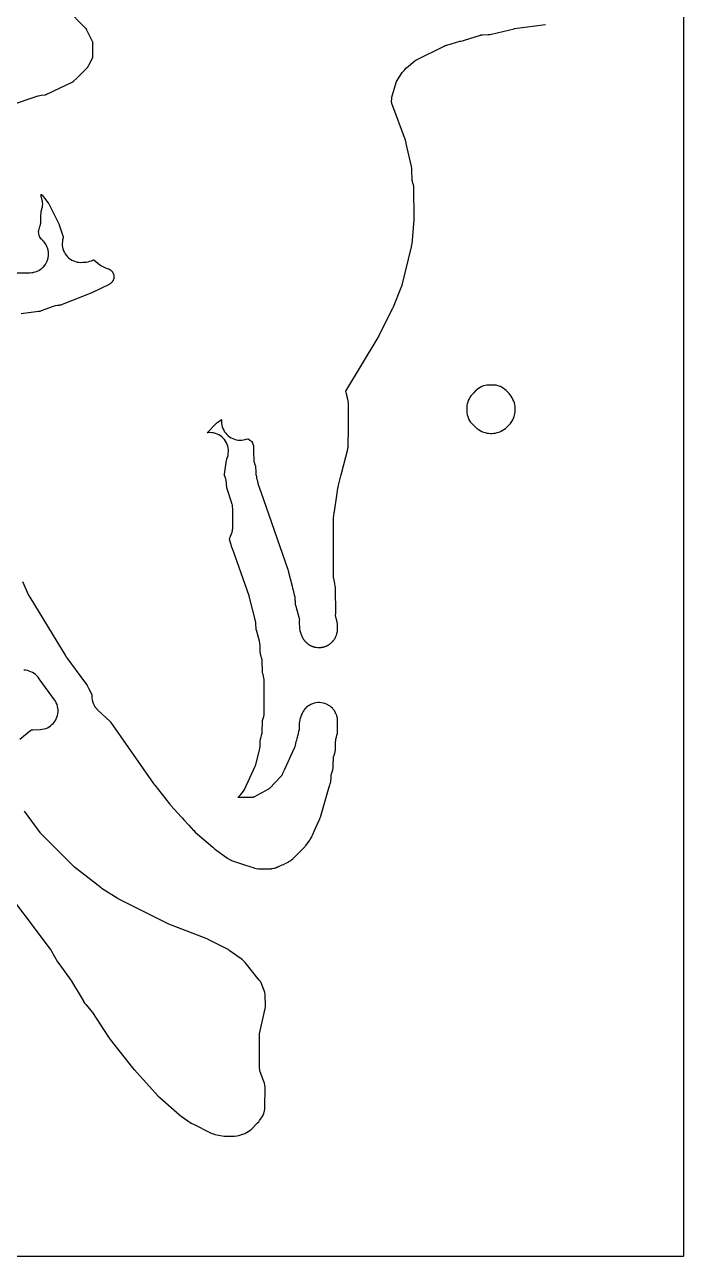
# Model space of a CAD drawing. Header units: millimetres. Extents: x 0 to 300, y 0 to 300.
# Drawn here: x 211.6 to 300, y 0 to 165.1 of the extents above; entities that cross this region are included whole.
import ezdxf

# ---------------------------------------------------------------- set-up
doc = ezdxf.new("R2010")
doc.units = ezdxf.units.MM
doc.layers.add('CUT', color=7, linetype='CONTINUOUS')

msp = doc.modelspace()

# ---------------------------------------------------------------- linework, layer by layer
at = {"layer": 'CUT'}
for points in [[(299.96, 299.94), (299.96, 0.06), (299.96, 0.05), (299.96, 0.02), (299.96, 0.01), (299.95, 0), (299.94, 0), (299.91, 0), (299.9, 0), (0.06, 0), (0.05, 0), (0.02, 0), (0.01, 0), (0.01, 0.01), (0, 0.01), (0, 0.02), (0, 0.05), (0, 0.06), (0, 299.94)], [(217.25, 167.16), (219.82, 164.58), (219.83, 164.58), (219.84, 164.57), (219.84, 164.56), (219.85, 164.56), (219.86, 164.55), (219.86, 164.54), (219.87, 164.54), (219.87, 164.53), (219.89, 164.5), (219.9, 164.46), (220.69, 162.85), (220.71, 162.79), (220.72, 162.77), (220.72, 162.76), (220.72, 162.73), (220.72, 160.68), (220.72, 160.64), (220.72, 160.62), (220.71, 160.6), (220.71, 160.59), (220.7, 160.57), (220.28, 159.73), (220.26, 159.69), (220.26, 159.68), (220.15, 159.47), (220.13, 159.44), (220.11, 159.4), (220.09, 159.36), (220.09, 159.35), (220.08, 159.33), (220.05, 159.3), (218.62, 157.87), (218.16, 157.41), (218.13, 157.38), (218.1, 157.36), (218.09, 157.35), (218.07, 157.34), (217.98, 157.3), (214.56, 155.68), (214.55, 155.68), (214.53, 155.67), (214.52, 155.67), (214.47, 155.64), (214.46, 155.64), (214.45, 155.63), (214.44, 155.63), (214.43, 155.63), (214.37, 155.62), (213.92, 155.56), (213.67, 155.52), (213.43, 155.45), (209.57, 154.16)], [(211.35, 90.41), (212.18, 88.62), (212.18, 88.61), (212.19, 88.59), (212.22, 88.53), (212.24, 88.5), (212.25, 88.49), (212.27, 88.45), (212.28, 88.42), (212.29, 88.41), (212.31, 88.37), (212.32, 88.35), (212.33, 88.34), (217.07, 80.57), (217.1, 80.51), (217.12, 80.47), (217.14, 80.44), (217.16, 80.41), (217.17, 80.39), (217.28, 80.23), (217.29, 80.22), (219.66, 77), (219.98, 76.57), (219.98, 76.56), (219.99, 76.55), (219.99, 76.54), (220, 76.53), (220.01, 76.52), (220.02, 76.5), (220.02, 76.49), (220.03, 76.48), (220.04, 76.47), (220.07, 76.41), (220.24, 76.07), (220.59, 75.36), (220.59, 75.35), (220.6, 75.33), (220.61, 75.31), (220.62, 75.28), (220.63, 75.27), (220.63, 75.26), (220.63, 75.25), (220.63, 75.24), (220.63, 75.22), (220.64, 75.02), (220.66, 74.84), (220.66, 74.8), (220.69, 74.6), (220.69, 74.58), (220.74, 74.37), (220.74, 74.35), (220.78, 74.23), (220.8, 74.19), (220.81, 74.17), (220.81, 74.16), (220.81, 74.15), (220.82, 74.13), (220.83, 74.12), (220.91, 73.93), (220.91, 73.92), (221.02, 73.72), (221.06, 73.66), (221.08, 73.64), (221.09, 73.62), (221.11, 73.59), (221.15, 73.53), (221.3, 73.35), (221.3, 73.34), (221.39, 73.25), (221.41, 73.23), (221.43, 73.22), (221.46, 73.19), (221.47, 73.18), (223.1, 71.69), (223.1, 71.68), (223.12, 71.67), (223.13, 71.66), (223.13, 71.65), (223.14, 71.64), (223.18, 71.6), (223.19, 71.58), (223.22, 71.54), (228.87, 63.42), (228.9, 63.39), (228.91, 63.37), (228.95, 63.32), (228.96, 63.31), (228.97, 63.29), (228.99, 63.27), (229, 63.25), (229.05, 63.19), (229.05, 63.18), (229.09, 63.13), (231.08, 60.62), (231.11, 60.58), (231.12, 60.57), (231.19, 60.49), (231.24, 60.43), (232.63, 58.9), (232.69, 58.84), (232.79, 58.73), (232.99, 58.51), (233.66, 57.78), (234.3, 57.07), (234.31, 57.06), (234.51, 56.86), (234.52, 56.86), (236.88, 54.81), (236.91, 54.78), (236.92, 54.77), (236.95, 54.74), (237, 54.7), (237.01, 54.69), (237.06, 54.65), (237.07, 54.64), (237.09, 54.63), (237.14, 54.59), (237.16, 54.57), (237.17, 54.56), (237.19, 54.55), (237.2, 54.54), (237.23, 54.51), (238.4, 53.66), (238.83, 53.35), (238.84, 53.35), (238.85, 53.34), (238.89, 53.31), (238.97, 53.26), (239.05, 53.21), (239.09, 53.19), (239.11, 53.18), (239.12, 53.17), (239.19, 53.14), (239.28, 53.1), (239.28, 53.09), (239.32, 53.08), (239.35, 53.07), (239.37, 53.06), (239.51, 53.01), (239.52, 53), (241.25, 52.43), (242.4, 52.05), (242.41, 52.05), (242.42, 52.05), (242.46, 52.04), (242.47, 52.03), (242.48, 52.03), (242.68, 51.97), (242.96, 51.93), (243.24, 51.92), (243.25, 51.92), (243.38, 51.93), (243.5, 51.93), (243.61, 51.93), (243.67, 51.93), (243.7, 51.93), (243.72, 51.93), (243.82, 51.93), (244.55, 51.94), (244.7, 51.95), (244.76, 51.96), (244.79, 51.96), (244.81, 51.96), (244.84, 51.96), (245.07, 52), (245.08, 52.01), (245.32, 52.08), (245.33, 52.09), (245.42, 52.12), (245.47, 52.14), (245.5, 52.15), (245.51, 52.15), (245.56, 52.17), (245.57, 52.18), (246.16, 52.45), (246.33, 52.52), (246.67, 52.68), (246.88, 52.78), (246.89, 52.79), (247.07, 52.88), (247.08, 52.89), (247.26, 53), (247.27, 53.01), (247.43, 53.13), (247.44, 53.14), (247.59, 53.28), (247.6, 53.29), (248.38, 54.05), (248.74, 54.41), (248.96, 54.63), (249.06, 54.73), (249.07, 54.75), (249.19, 54.87), (249.21, 54.89), (249.27, 54.97), (249.3, 55.01), (249.31, 55.02), (249.33, 55.04), (249.65, 55.47), (249.88, 55.78), (249.9, 55.81), (249.9, 55.82), (249.92, 55.85), (249.93, 55.86), (249.95, 55.89), (249.99, 55.95), (250, 55.97), (250.01, 55.98), (250.03, 56.01), (250.03, 56.02), (250.04, 56.03), (250.07, 56.08), (250.14, 56.22), (250.14, 56.23), (250.15, 56.25), (250.16, 56.27), (250.17, 56.29), (250.25, 56.47), (250.28, 56.54), (250.47, 56.97), (251.17, 58.53), (251.18, 58.54), (251.2, 58.6), (251.23, 58.7), (251.26, 58.77), (251.29, 58.85), (251.3, 58.86), (252.49, 62.92), (252.52, 63.05), (252.55, 63.15), (252.6, 63.32), (252.62, 63.38), (252.63, 63.42), (252.68, 63.65), (252.69, 63.68), (252.7, 63.69), (252.7, 63.7), (252.71, 63.78), (252.71, 63.81), (252.71, 63.85), (252.72, 63.93), (252.73, 63.99), (252.76, 64.56), (252.76, 64.58), (252.77, 64.62), (252.77, 64.63), (252.77, 64.64), (252.78, 64.65), (252.81, 64.73), (252.83, 64.78), (252.85, 64.83), (252.86, 64.86), (252.86, 64.87), (252.89, 64.95), (252.9, 64.98), (252.91, 64.99), (252.91, 65), (252.92, 65.03), (252.93, 65.07), (252.93, 65.09), (252.94, 65.13), (252.96, 65.19), (252.97, 65.22), (253.01, 65.45), (253.01, 65.49), (253.01, 65.56), (253.02, 65.67), (253.02, 65.68), (253.06, 66.87), (253.06, 66.91), (253.06, 66.92), (253.06, 66.94), (253.06, 66.95), (253.06, 66.96), (253.07, 66.97), (253.07, 66.98), (253.07, 66.99), (253.07, 67), (253.08, 67.01), (253.08, 67.02), (253.08, 67.03), (253.12, 67.12), (253.13, 67.13), (253.16, 67.21), (253.18, 67.27), (253.19, 67.29), (253.2, 67.34), (253.24, 67.49), (253.26, 67.56), (253.29, 67.74), (253.29, 67.76), (253.3, 67.77), (253.3, 67.78), (253.3, 67.8), (253.3, 67.83), (253.31, 68), (253.32, 68.01), (253.33, 68.49), (253.33, 68.51), (253.33, 68.54), (253.33, 68.68), (253.34, 69.02), (253.35, 69.09), (253.35, 69.12), (253.35, 69.15), (253.35, 69.17), (253.35, 69.2), (253.35, 69.22), (253.35, 69.23), (253.35, 69.25), (253.35, 69.26), (253.35, 69.27), (253.36, 69.28), (253.36, 69.29), (253.36, 69.3), (253.36, 69.31), (253.36, 69.32), (253.37, 69.34), (253.38, 69.36), (253.38, 69.38), (253.39, 69.41), (253.41, 69.46), (253.44, 69.54), (253.45, 69.55), (253.45, 69.56), (253.46, 69.59), (253.46, 69.6), (253.47, 69.65), (253.52, 69.81), (253.52, 69.82), (253.57, 70.08), (253.57, 70.09), (253.59, 70.35), (253.59, 70.37), (253.6, 71.19), (253.6, 71.3), (253.61, 71.38), (253.61, 71.46), (253.61, 71.65), (253.61, 71.68), (253.6, 71.9), (253.6, 71.92), (253.59, 72.01), (253.57, 72.15), (253.57, 72.16), (253.55, 72.24), (253.53, 72.32), (253.53, 72.33), (253.52, 72.35), (253.51, 72.39), (253.51, 72.4), (253.5, 72.43), (253.49, 72.47), (253.46, 72.55), (253.43, 72.62), (253.43, 72.63), (253.33, 72.85), (253.21, 73.06), (253.2, 73.07), (253.17, 73.11), (253.13, 73.16), (253.09, 73.22), (253.07, 73.26), (253.06, 73.26), (253.05, 73.27), (253.01, 73.32), (253, 73.33), (252.96, 73.39), (252.91, 73.44), (252.73, 73.61), (252.71, 73.62), (252.68, 73.64), (252.63, 73.68), (252.54, 73.75), (252.5, 73.77), (252.33, 73.88), (252.29, 73.9), (252.13, 73.98), (252.12, 73.99), (252.1, 74), (251.89, 74.08), (251.88, 74.08), (251.83, 74.09), (251.65, 74.14), (251.41, 74.18), (251.17, 74.2), (251.05, 74.2), (250.93, 74.2), (250.69, 74.17), (250.45, 74.12), (250.24, 74.05), (250.22, 74.04), (250.12, 73.99), (250, 73.94), (249.9, 73.88), (249.78, 73.82), (249.75, 73.8), (249.74, 73.79), (249.69, 73.76), (249.58, 73.69), (249.4, 73.53), (249.36, 73.49), (249.35, 73.47), (249.31, 73.43), (249.23, 73.35), (249.14, 73.23), (249.08, 73.16), (249, 73.03), (248.95, 72.96), (248.88, 72.82), (248.84, 72.74), (248.78, 72.59), (248.76, 72.55), (248.75, 72.54), (248.74, 72.52), (248.72, 72.46), (248.68, 72.35), (248.68, 72.33), (248.67, 72.32), (248.67, 72.31), (248.66, 72.3), (248.66, 72.29), (248.65, 72.27), (248.64, 72.24), (248.64, 72.23), (248.63, 72.22), (248.63, 72.21), (248.58, 72.08), (248.56, 71.99), (248.56, 71.98), (248.56, 71.96), (248.55, 71.93), (248.55, 71.92), (248.53, 71.88), (248.49, 71.66), (248.47, 71.45), (248.44, 70.77), (248.44, 70.67), (248.44, 70.66), (248.44, 70.65), (248.44, 70.62), (248.43, 70.61), (248.43, 70.6), (248.43, 70.59), (248.43, 70.58), (248.43, 70.57), (248.36, 70.31), (248.25, 69.84), (248.14, 69.4), (248.07, 69.12), (248.02, 68.93), (247.85, 68.29), (247.85, 68.27), (247.83, 68.2), (247.83, 68.19), (247.82, 68.18), (247.82, 68.17), (247.82, 68.16), (247.81, 68.14), (247.8, 68.12), (246.46, 65.22), (246.23, 64.72), (246.15, 64.54), (246.12, 64.48), (246.11, 64.47), (246.1, 64.45), (246.1, 64.44), (246.09, 64.43), (246.09, 64.42), (246.08, 64.41), (246.07, 64.4), (246.07, 64.39), (246.07, 64.38), (246.04, 64.35), (246.03, 64.34), (246.02, 64.33), (244.45, 62.7), (244.44, 62.69), (244.43, 62.68), (244.42, 62.67), (244.4, 62.66), (244.37, 62.63), (244.36, 62.63), (244.35, 62.62), (244.34, 62.61), (244.32, 62.6), (242.35, 61.53), (242.32, 61.52), (242.31, 61.51), (242.3, 61.51), (242.29, 61.5), (242.26, 61.49), (242.25, 61.49), (242.23, 61.49), (242.22, 61.49), (242.21, 61.49), (242.2, 61.49), (240.28, 61.49), (240.26, 61.49), (240.25, 61.49), (240.24, 61.5), (240.27, 61.53), (240.62, 61.88), (240.81, 62.1), (240.97, 62.33), (241.1, 62.58), (242.53, 65.67), (242.62, 65.88), (242.68, 66.11), (243.12, 67.85), (243.17, 68.09), (243.2, 68.34), (243.23, 69.03), (243.24, 69.12), (243.24, 69.13), (243.24, 69.14), (243.25, 69.23), (243.25, 69.28), (243.26, 69.32), (243.26, 69.33), (243.28, 69.4), (243.28, 69.41), (243.3, 69.46), (243.34, 69.55), (243.42, 69.82), (243.47, 70.09), (243.49, 70.36), (243.52, 71.57), (243.52, 71.64), (243.53, 71.72), (243.54, 71.8), (243.54, 71.82), (243.54, 71.84), (243.56, 71.89), (243.59, 71.97), (243.61, 72.03), (243.62, 72.06), (243.69, 72.32), (243.74, 72.58), (243.75, 72.84), (243.76, 77.07), (243.75, 77.29), (243.72, 77.51), (243.68, 77.72), (243.6, 78.02), (243.59, 78.04), (243.54, 78.23), (243.53, 78.27), (243.53, 78.33), (243.52, 78.46), (243.49, 79.66), (243.47, 79.92), (243.42, 80.19), (243.34, 80.44), (243.32, 80.51), (243.3, 80.59), (243.28, 80.64), (243.26, 80.72), (243.26, 80.74), (243.25, 80.84), (243.24, 80.91), (243.24, 80.93), (243.24, 80.97), (243.2, 81.89), (243.17, 82.17), (243.11, 82.44), (242.72, 83.9), (242.7, 83.95), (242.7, 83.96), (242.7, 83.98), (242.7, 84.02), (242.69, 84.12), (242.69, 84.14), (242.65, 84.7), (242.63, 84.92), (242.58, 85.14), (241.79, 88.29), (241.73, 88.5), (239.61, 94.57), (239.52, 94.8), (239.41, 95.01), (239.38, 95.06), (239.37, 95.15), (239.32, 95.39), (239.25, 95.63), (239.09, 96.09), (239.07, 96.13), (239.08, 96.15), (239.1, 96.18), (239.23, 96.46), (239.25, 96.5), (239.26, 96.53), (239.27, 96.56), (239.3, 96.62), (239.31, 96.65), (239.35, 96.74), (239.36, 96.77), (239.37, 96.78), (239.38, 96.8), (239.39, 96.83), (239.39, 96.84), (239.39, 96.85), (239.4, 96.87), (239.41, 96.88), (239.42, 96.9), (239.43, 96.94), (239.46, 97.04), (239.47, 97.09), (239.47, 97.1), (239.48, 97.15), (239.49, 97.17), (239.49, 97.18), (239.49, 97.19), (239.5, 97.2), (239.51, 97.26), (239.52, 97.34), (239.52, 97.35), (239.52, 97.36), (239.53, 97.44), (239.53, 97.46), (239.54, 97.47), (239.54, 97.48), (239.55, 97.71), (239.54, 100.15), (239.54, 100.16), (239.54, 100.17), (239.54, 100.2), (239.53, 100.4), (239.53, 100.42), (239.52, 100.48), (239.51, 100.5), (239.51, 100.51), (239.5, 100.56), (239.49, 100.65), (239.49, 100.67), (239.45, 100.82), (239.44, 100.83), (239.43, 100.87), (239.42, 100.92), (238.76, 102.98), (238.75, 103.01), (238.75, 103.03), (238.75, 103.04), (238.74, 103.05), (238.74, 103.07), (238.74, 103.08), (238.74, 103.09), (238.74, 103.1), (238.73, 103.13), (238.73, 103.16), (238.73, 103.18), (238.73, 103.21), (238.73, 103.22), (238.72, 103.24), (238.72, 103.27), (238.71, 103.38), (238.71, 103.47), (238.71, 103.48), (238.7, 103.68), (238.7, 103.69), (238.69, 103.7), (238.68, 103.79), (238.68, 103.83), (238.68, 103.87), (238.67, 103.92), (238.67, 103.93), (238.67, 103.94), (238.65, 104.03), (238.62, 104.18), (238.61, 104.18), (238.59, 104.24), (238.58, 104.27), (238.58, 104.3), (238.57, 104.32), (238.56, 104.34), (238.54, 104.41), (238.54, 104.42), (238.53, 104.45), (238.52, 104.47), (238.51, 104.48), (238.5, 104.5), (238.48, 104.56), (238.47, 104.59), (238.46, 104.61), (238.45, 104.64), (238.44, 104.69), (238.43, 104.69), (238.43, 104.7), (238.43, 104.71), (238.42, 104.72), (238.42, 104.74), (238.42, 104.75), (238.42, 104.79), (238.42, 104.81), (238.42, 104.82), (238.43, 104.83), (238.72, 106.7), (238.73, 106.77), (238.73, 106.78), (238.74, 106.83), (238.74, 106.84), (238.74, 106.85), (238.75, 106.86), (238.84, 107.09), (238.91, 107.33), (238.95, 107.58), (238.97, 107.83), (238.96, 108.07), (238.93, 108.32), (238.87, 108.56), (238.79, 108.8), (238.69, 109.03), (238.57, 109.24), (238.42, 109.44), (238.26, 109.63), (238.07, 109.8), (237.88, 109.95), (237.66, 110.08), (237.44, 110.18), (237.21, 110.27), (236.96, 110.33), (236.72, 110.37), (236.47, 110.38), (236.45, 110.38), (236.25, 110.37), (236.15, 110.36), (236.14, 110.36), (236.13, 110.36), (236.13, 110.37), (236.14, 110.38), (236.15, 110.39), (237.29, 111.58), (237.39, 111.68), (237.4, 111.69), (237.41, 111.69), (237.42, 111.71), (237.43, 111.71), (237.46, 111.74), (237.48, 111.75), (238.02, 112.15), (238.03, 112.16), (238.04, 112.16), (238.04, 112.15), (238.04, 112.11), (238.03, 111.86), (238.04, 111.62), (238.08, 111.38), (238.14, 111.15), (238.22, 110.92), (238.33, 110.7), (238.45, 110.49), (238.6, 110.29), (238.76, 110.11), (238.94, 109.95), (239.13, 109.81), (239.34, 109.68), (239.56, 109.58), (239.79, 109.49), (240.02, 109.43), (240.26, 109.39), (240.51, 109.38), (240.75, 109.39), (240.99, 109.42), (241.23, 109.48), (241.31, 109.5), (241.35, 109.51), (241.56, 109.56), (241.57, 109.56), (241.58, 109.55), (241.59, 109.55), (241.59, 109.54), (241.6, 109.54), (241.83, 109.38), (241.86, 109.36), (241.91, 109.33), (242.03, 109.24), (242.07, 109.21), (242.08, 109.21), (242.09, 109.21), (242.09, 109.2), (242.1, 109.2), (242.12, 109.18), (242.12, 109.17), (242.13, 109.17), (242.13, 109.16), (242.14, 109.15), (242.14, 109.14), (242.15, 109.12), (242.16, 109.1), (242.23, 108.89), (242.25, 108.83), (242.29, 108.71), (242.3, 108.68), (242.31, 108.67), (242.31, 108.65), (242.31, 108.64), (242.31, 108.63), (242.31, 108.62), (242.32, 108.61), (242.32, 108.6), (242.32, 108.58), (242.32, 108.57), (242.33, 108.06), (242.33, 108.01), (242.33, 107.8), (242.34, 107.43), (242.35, 106.98), (242.35, 106.97), (242.35, 106.93), (242.36, 106.74), (242.37, 106.71), (242.37, 106.7), (242.37, 106.69), (242.37, 106.68), (242.37, 106.67), (242.37, 106.66), (242.39, 106.51), (242.41, 106.44), (242.41, 106.43), (242.45, 106.28), (242.46, 106.24), (242.47, 106.22), (242.48, 106.2), (242.48, 106.19), (242.48, 106.18), (242.49, 106.15), (242.52, 106.06), (242.56, 105.98), (242.57, 105.97), (242.57, 105.96), (242.58, 105.94), (242.59, 105.91), (242.59, 105.9), (242.59, 105.89), (242.59, 105.87), (242.59, 105.85), (242.59, 105.77), (242.62, 105.23), (242.62, 105.21), (242.63, 105.16), (242.63, 105.1), (242.64, 104.93), (242.64, 104.89), (242.66, 104.68), (242.67, 104.66), (242.71, 104.44), (242.73, 104.35), (242.75, 104.24), (242.8, 104.04), (242.91, 103.59), (242.92, 103.58), (242.92, 103.57), (242.92, 103.56), (242.93, 103.53), (242.94, 103.52), (242.94, 103.51), (242.95, 103.46), (242.96, 103.45), (242.97, 103.41), (242.97, 103.4), (242.98, 103.36), (242.99, 103.34), (243.01, 103.29), (243.14, 102.92), (243.22, 102.67), (243.3, 102.44), (246.93, 92.03), (246.97, 91.88), (247.49, 89.82), (247.51, 89.76), (247.56, 89.57), (247.56, 89.56), (247.57, 89.51), (247.59, 89.43), (247.6, 89.41), (247.63, 89.29), (247.8, 88.62), (247.8, 88.61), (247.8, 88.6), (247.8, 88.59), (247.8, 88.58), (247.81, 88.54), (247.82, 88.51), (247.83, 88.46), (247.83, 88.45), (247.84, 88.44), (247.84, 88.43), (247.84, 88.41), (247.85, 88.4), (247.85, 88.39), (247.85, 88.38), (247.85, 88.37), (247.85, 88.36), (247.85, 88.35), (247.85, 88.34), (247.85, 88.32), (247.86, 88.22), (247.86, 88.18), (247.88, 87.97), (247.89, 87.83), (247.89, 87.79), (247.9, 87.65), (247.9, 87.63), (247.9, 87.61), (247.92, 87.38), (247.97, 87.19), (247.97, 87.18), (247.98, 87.17), (247.98, 87.16), (247.98, 87.15), (247.98, 87.14), (248.43, 85.46), (248.48, 85.3), (248.46, 85.14), (248.46, 84.89), (248.46, 84.88), (248.46, 84.83), (248.47, 84.73), (248.47, 84.7), (248.47, 84.69), (248.48, 84.49), (248.48, 84.42), (248.48, 84.41), (248.48, 84.39), (248.48, 84.33), (248.48, 84.32), (248.49, 84.12), (248.54, 83.86), (248.55, 83.81), (248.61, 83.6), (248.62, 83.57), (248.63, 83.56), (248.63, 83.55), (248.66, 83.46), (248.74, 83.25), (248.76, 83.2), (248.79, 83.12), (248.81, 83.07), (248.82, 83.06), (248.83, 83.04), (248.84, 83.02), (248.84, 83.01), (248.85, 82.98), (248.86, 82.96), (248.9, 82.89), (248.91, 82.88), (248.92, 82.86), (248.92, 82.85), (248.93, 82.84), (248.93, 82.83), (248.94, 82.82), (248.98, 82.75), (249, 82.73), (249.01, 82.72), (249.02, 82.7), (249.04, 82.67), (249.04, 82.66), (249.05, 82.64), (249.07, 82.62), (249.12, 82.55), (249.15, 82.52), (249.17, 82.5), (249.18, 82.48), (249.19, 82.47), (249.19, 82.46), (249.2, 82.45), (249.27, 82.38), (249.28, 82.37), (249.29, 82.36), (249.31, 82.34), (249.33, 82.32), (249.37, 82.27), (249.41, 82.24), (249.45, 82.2), (249.51, 82.15), (249.55, 82.11), (249.59, 82.09), (249.6, 82.08), (249.64, 82.05), (249.7, 82.01), (249.75, 81.97), (249.79, 81.95), (249.84, 81.92), (249.89, 81.89), (249.91, 81.88), (249.92, 81.88), (249.93, 81.87), (249.96, 81.85), (249.99, 81.84), (250.05, 81.81), (250.12, 81.78), (250.19, 81.75), (250.25, 81.73), (250.28, 81.72), (250.3, 81.72), (250.32, 81.71), (250.34, 81.7), (250.35, 81.7), (250.36, 81.69), (250.37, 81.69), (250.42, 81.67), (250.44, 81.67), (250.46, 81.67), (250.49, 81.66), (250.5, 81.66), (250.51, 81.65), (250.57, 81.64), (250.66, 81.62), (250.75, 81.61), (250.9, 81.59), (250.91, 81.59), (250.93, 81.59), (250.95, 81.59), (250.96, 81.59), (250.97, 81.59), (250.99, 81.58), (251.14, 81.58), (251.23, 81.58), (251.34, 81.59), (251.35, 81.59), (251.36, 81.6), (251.37, 81.6), (251.39, 81.6), (251.44, 81.61), (251.46, 81.61), (251.47, 81.61), (251.48, 81.61), (251.5, 81.62), (251.52, 81.62), (251.63, 81.64), (251.64, 81.64), (251.71, 81.65), (251.78, 81.68), (251.81, 81.69), (251.85, 81.7), (251.86, 81.7), (251.87, 81.7), (251.94, 81.72), (252.06, 81.77), (252.07, 81.78), (252.08, 81.78), (252.09, 81.79), (252.16, 81.82), (252.31, 81.89), (252.32, 81.9), (252.33, 81.91), (252.34, 81.91), (252.36, 81.93), (252.37, 81.93), (252.39, 81.94), (252.4, 81.95), (252.41, 81.95), (252.42, 81.96), (252.52, 82.02), (252.54, 82.04), (252.55, 82.05), (252.56, 82.06), (252.57, 82.06), (252.66, 82.13), (252.69, 82.15), (252.71, 82.17), (252.72, 82.18), (252.73, 82.19), (252.74, 82.2), (252.75, 82.2), (252.76, 82.21), (252.84, 82.29), (252.89, 82.34), (252.91, 82.36), (252.93, 82.38), (252.97, 82.42), (253.01, 82.47), (253.02, 82.48), (253.03, 82.5), (253.05, 82.52), (253.06, 82.53), (253.07, 82.55), (253.08, 82.56), (253.09, 82.57), (253.16, 82.66), (253.18, 82.69), (253.18, 82.7), (253.19, 82.72), (253.2, 82.73), (253.21, 82.74), (253.23, 82.77), (253.26, 82.83), (253.27, 82.85), (253.28, 82.86), (253.28, 82.87), (253.3, 82.89), (253.32, 82.93), (253.33, 82.95), (253.33, 82.96), (253.34, 82.98), (253.38, 83.07), (253.41, 83.13), (253.42, 83.15), (253.42, 83.16), (253.42, 83.17), (253.43, 83.19), (253.44, 83.2), (253.47, 83.29), (253.5, 83.38), (253.51, 83.42), (253.51, 83.43), (253.52, 83.45), (253.56, 83.62), (253.57, 83.66), (253.58, 83.77), (253.58, 83.8), (253.58, 83.82), (253.58, 83.83), (253.59, 83.84), (253.59, 83.85), (253.59, 83.86), (253.59, 83.89), (253.59, 83.9), (253.59, 83.94), (253.59, 83.97), (253.6, 84.03), (253.6, 84.1), (253.6, 84.14), (253.6, 84.24), (253.6, 84.48), (253.59, 84.49), (253.59, 84.5), (253.59, 84.51), (253.59, 84.53), (253.58, 84.69), (253.57, 84.8), (253.56, 84.9), (253.53, 85.02), (253.52, 85.06), (253.51, 85.1), (253.51, 85.11), (253.5, 85.13), (253.49, 85.17), (253.49, 85.18), (253.49, 85.2), (253.41, 85.51), (253.38, 85.61), (253.35, 85.71), (253.33, 85.77), (253.32, 85.78), (253.32, 85.79), (253.32, 85.8), (253.33, 85.86), (253.33, 85.87), (253.34, 85.88), (253.34, 85.89), (253.35, 86.14), (253.31, 89.57), (253.31, 89.58), (253.31, 89.59), (253.3, 89.6), (253.3, 89.62), (253.29, 89.83), (253.28, 89.89), (253.25, 90.08), (253.24, 90.15), (253.12, 90.67), (253.1, 90.75), (253.08, 90.83), (253.08, 90.84), (253.08, 90.85), (253.07, 90.89), (253.07, 90.93), (253.06, 91), (253.05, 91.01), (253.05, 91.02), (253.05, 91.03), (253.05, 91.04), (253.05, 98.89), (253.05, 98.9), (253.05, 98.95), (253.06, 98.96), (253.06, 98.97), (253.06, 98.99), (253.06, 99), (253.06, 99.01), (253.09, 99.22), (253.16, 99.66), (253.18, 99.81), (253.5, 101.95), (253.65, 102.95), (253.65, 102.97), (253.65, 102.98), (253.65, 103), (253.66, 103.01), (253.66, 103.03), (253.66, 103.04), (253.66, 103.05), (253.67, 103.06), (253.67, 103.07), (253.74, 103.35), (254.05, 104.59), (254.08, 104.69), (254.1, 104.77), (254.14, 104.91), (254.96, 108.15), (254.96, 108.16), (254.96, 108.17), (254.98, 108.27), (254.99, 108.32), (255, 108.35), (255.02, 108.45), (255.02, 108.46), (255.04, 108.75), (255.04, 108.76), (255.06, 110.85), (255.08, 112.93), (255.08, 112.94), (255.08, 113.01), (255.08, 113.04), (255.07, 113.49), (255.05, 114.3), (255.03, 114.55), (255.03, 114.56), (255.02, 114.58), (255.02, 114.59), (255.01, 114.65), (255.01, 114.66), (255, 114.68), (254.98, 114.79), (254.98, 114.81), (254.95, 114.94), (254.94, 115), (254.93, 115.05), (254.86, 115.36), (254.85, 115.36), (254.84, 115.41), (254.82, 115.48), (254.81, 115.53), (254.79, 115.58), (254.79, 115.59), (254.76, 115.72), (254.7, 115.9), (254.7, 115.91), (254.71, 115.93), (259.02, 123.11), (259.12, 123.28), (259.15, 123.36), (261, 127.04), (261.09, 127.23), (262.13, 129.82), (262.24, 130.14), (263.52, 135.27), (263.57, 135.58), (263.58, 135.69), (263.86, 138.84), (263.87, 139.06), (263.87, 139.07), (263.87, 139.1), (263.82, 143.13), (263.81, 143.36), (263.77, 143.59), (263.71, 143.82), (263.65, 144.05), (263.63, 144.12), (263.62, 144.14), (263.62, 144.15), (263.62, 144.16), (263.62, 144.23), (263.57, 145.57), (263.55, 145.8), (263.51, 146.03), (262.8, 149.13), (262.78, 149.24), (262.75, 149.35), (262.69, 149.56), (260.89, 154.5), (260.87, 154.54), (260.86, 154.57), (260.84, 154.62), (260.84, 154.64), (260.84, 154.68), (260.84, 154.73), (260.86, 155.17), (260.86, 155.22), (260.86, 155.26), (260.86, 155.3), (260.87, 155.35), (261.44, 157.3), (261.44, 157.31), (261.45, 157.34), (261.46, 157.37), (261.47, 157.39), (261.49, 157.42), (261.51, 157.44), (262.28, 158.65), (262.29, 158.67), (262.39, 158.75), (262.56, 158.94), (262.81, 159.26), (262.82, 159.27), (263.96, 160.18), (264.01, 160.22), (264.09, 160.27), (264.11, 160.29), (264.13, 160.3), (264.17, 160.32), (264.19, 160.33), (268, 162.23), (268.02, 162.24), (268.05, 162.25), (268.07, 162.26), (268.09, 162.27), (268.12, 162.28), (268.15, 162.29), (268.24, 162.32), (269.97, 162.83), (270.09, 162.84), (270.35, 162.88), (270.61, 162.95), (272.74, 163.65), (272.77, 163.65), (272.78, 163.66), (272.79, 163.66), (272.8, 163.66), (272.82, 163.66), (272.85, 163.67), (272.87, 163.67), (272.89, 163.67), (272.91, 163.67), (273.02, 163.67), (273.77, 163.71), (273.79, 163.71), (273.83, 163.71), (274.01, 163.73), (274.24, 163.78), (277.26, 164.5), (277.3, 164.51), (277.33, 164.51), (281.46, 165.07)], [(210.02, 131.8), (212.35, 131.81), (212.6, 131.82), (212.6, 131.83), (212.76, 131.85), (212.77, 131.85), (212.78, 131.85), (212.85, 131.86), (213.09, 131.92), (213.3, 132), (213.32, 132.01), (213.53, 132.12), (213.54, 132.12), (213.74, 132.25), (213.75, 132.25), (213.82, 132.3), (213.84, 132.31), (213.87, 132.33), (213.95, 132.39), (214.01, 132.45), (214.12, 132.56), (214.13, 132.56), (214.14, 132.57), (214.15, 132.58), (214.16, 132.6), (214.28, 132.74), (214.3, 132.75), (214.38, 132.86), (214.42, 132.91), (214.44, 132.94), (214.44, 132.95), (214.55, 133.15), (214.56, 133.16), (214.66, 133.37), (214.66, 133.38), (214.67, 133.39), (214.75, 133.62), (214.77, 133.7), (214.78, 133.74), (214.78, 133.77), (214.8, 133.86), (214.83, 134.08), (214.83, 134.09), (214.84, 134.1), (214.84, 134.11), (214.84, 134.2), (214.84, 134.33), (214.84, 134.34), (214.85, 134.35), (214.84, 134.47), (214.83, 134.51), (214.83, 134.54), (214.83, 134.57), (214.83, 134.58), (214.83, 134.6), (214.82, 134.66), (214.82, 134.68), (214.81, 134.7), (214.79, 134.81), (214.79, 134.83), (214.79, 134.84), (214.79, 134.85), (214.78, 134.88), (214.77, 134.9), (214.73, 135.05), (214.72, 135.08), (214.71, 135.11), (214.71, 135.13), (214.7, 135.15), (214.67, 135.24), (214.65, 135.28), (214.64, 135.29), (214.64, 135.3), (214.64, 135.31), (214.6, 135.39), (214.59, 135.41), (214.57, 135.44), (214.54, 135.5), (214.54, 135.51), (214.53, 135.54), (214.5, 135.58), (214.49, 135.59), (214.48, 135.6), (214.46, 135.63), (214.45, 135.65), (214.45, 135.66), (214.44, 135.68), (214.42, 135.71), (214.41, 135.72), (214.39, 135.74), (214.31, 135.85), (214.31, 135.86), (214.3, 135.87), (214.27, 135.91), (214.25, 135.94), (214.24, 135.94), (214.1, 136.09), (214.07, 136.12), (214.06, 136.13), (214.03, 136.16), (213.93, 136.25), (213.92, 136.25), (213.91, 136.26), (213.91, 136.27), (213.9, 136.28), (213.9, 136.29), (213.89, 136.3), (213.84, 136.37), (213.69, 136.59), (213.66, 136.62), (213.65, 136.64), (213.64, 136.66), (213.63, 136.66), (213.62, 136.67), (213.62, 136.68), (213.62, 136.69), (213.61, 136.73), (213.61, 136.74), (213.6, 136.75), (213.6, 136.76), (213.59, 136.8), (213.52, 137.32), (213.52, 137.33), (213.52, 137.35), (213.52, 137.39), (213.53, 137.44), (213.53, 137.45), (213.54, 137.47), (213.54, 137.48), (213.7, 138), (213.7, 138.02), (213.72, 138.07), (213.74, 138.14), (213.76, 138.22), (213.76, 138.23), (213.76, 138.25), (213.77, 138.29), (213.78, 138.33), (213.8, 138.44), (213.81, 138.6), (213.81, 138.64), (213.81, 138.67), (213.82, 139.05), (213.82, 139.15), (213.83, 139.26), (213.83, 139.32), (213.85, 139.92), (213.85, 139.96), (213.85, 139.97), (213.85, 139.99), (213.85, 140), (213.85, 140.01), (213.85, 140.02), (213.85, 140.03), (213.86, 140.06), (213.87, 140.07), (213.88, 140.1), (213.88, 140.11), (213.89, 140.14), (213.91, 140.18), (213.93, 140.24), (213.96, 140.33), (213.96, 140.34), (213.97, 140.38), (214.01, 140.56), (214.02, 140.56), (214.04, 140.71), (214.05, 140.79), (214.05, 140.8), (214.06, 141.03), (214.05, 141.26), (214.05, 141.27), (214.05, 141.28), (214.05, 141.29), (214.04, 141.3), (214.04, 141.32), (214.04, 141.34), (214.02, 141.47), (214.02, 141.5), (214.01, 141.5), (213.96, 141.72), (213.96, 141.73), (213.92, 141.84), (213.9, 141.89), (213.89, 141.94), (213.88, 141.96), (213.87, 141.99), (213.87, 142), (213.87, 142.01), (213.87, 142.02), (213.87, 142.03), (213.87, 142.05), (213.87, 142.08), (213.87, 142.12), (213.86, 142.26), (213.86, 142.31), (213.86, 142.32), (213.88, 142.31), (213.89, 142.31), (213.9, 142.3), (213.92, 142.28), (213.93, 142.26), (213.98, 142.21), (214.47, 141.57), (214.84, 141.09), (214.84, 141.08), (214.85, 141.07), (214.88, 141.02), (214.92, 140.94), (216.26, 138.29), (216.28, 138.25), (216.29, 138.23), (216.29, 138.22), (216.82, 136.62), (216.84, 136.58), (216.83, 136.56), (216.83, 136.55), (216.8, 136.45), (216.73, 136.21), (216.7, 135.97), (216.68, 135.72), (216.69, 135.47), (216.72, 135.23), (216.78, 134.99), (216.86, 134.75), (216.97, 134.53), (217.09, 134.32), (217.24, 134.12), (217.4, 133.93), (217.58, 133.77), (217.78, 133.62), (217.99, 133.49), (218.22, 133.38), (218.45, 133.3), (218.69, 133.24), (218.93, 133.2), (219.18, 133.19), (219.21, 133.19), (219.44, 133.2), (219.85, 133.24), (219.87, 133.24), (219.89, 133.24), (220.14, 133.28), (220.37, 133.34), (220.6, 133.42), (220.88, 133.53), (220.91, 133.54), (220.94, 133.52), (221.73, 132.88), (221.96, 132.72), (222.21, 132.58), (222.47, 132.47), (222.86, 132.34), (222.9, 132.32), (222.98, 132.29), (222.99, 132.29), (223.02, 132.27), (223.03, 132.26), (223.05, 132.25), (223.09, 132.22), (223.14, 132.19), (223.16, 132.18), (223.22, 132.12), (223.27, 132.08), (223.28, 132.07), (223.29, 132.06), (223.3, 132.05), (223.31, 132.04), (223.32, 132.03), (223.38, 131.95), (223.41, 131.91), (223.42, 131.89), (223.48, 131.81), (223.48, 131.8), (223.5, 131.76), (223.52, 131.72), (223.54, 131.68), (223.56, 131.63), (223.57, 131.59), (223.59, 131.49), (223.59, 131.48), (223.6, 131.42), (223.61, 131.29), (223.61, 131.27), (223.6, 131.16), (223.61, 131.18), (223.59, 131.06), (223.58, 131.01), (223.58, 130.99), (223.56, 130.93), (223.56, 130.91), (223.53, 130.83), (223.52, 130.81), (223.49, 130.75), (223.49, 130.74), (223.48, 130.73), (223.48, 130.72), (223.43, 130.66), (223.4, 130.61), (223.31, 130.49), (223.3, 130.48), (223.27, 130.45), (223.24, 130.43), (223.21, 130.4), (223.18, 130.37), (223.17, 130.36), (223.11, 130.33), (223.07, 130.3), (223.04, 130.28), (223.02, 130.27), (223.01, 130.26), (222.97, 130.24), (220.74, 129.16), (220.68, 129.14), (220.66, 129.13), (220.64, 129.12), (216.66, 127.53), (216.6, 127.51), (216.45, 127.47), (216.43, 127.46), (216.34, 127.44), (216.31, 127.44), (216.29, 127.43), (216.27, 127.43), (216.25, 127.43), (216.04, 127.4), (215.75, 127.35), (215.47, 127.27), (213.88, 126.69), (213.84, 126.68), (213.79, 126.66), (213.78, 126.66), (213.69, 126.63), (213.63, 126.61), (213.58, 126.6), (213.57, 126.6), (213.49, 126.59), (211.18, 126.32)], [(211.01, 69.31), (212.49, 70.49), (212.5, 70.5), (212.54, 70.53), (212.55, 70.54), (212.56, 70.54), (212.59, 70.55), (212.6, 70.55), (212.61, 70.55), (212.72, 70.55), (213.75, 70.6), (214, 70.63), (214.24, 70.67), (214.47, 70.75), (214.7, 70.84), (214.91, 70.95), (215.12, 71.09), (215.31, 71.25), (215.48, 71.42), (215.64, 71.61), (215.77, 71.81), (215.89, 72.03), (215.98, 72.25), (216.05, 72.49), (216.1, 72.73), (216.13, 72.97), (216.13, 73.22), (216.1, 73.46), (216.06, 73.7), (215.99, 73.94), (215.89, 74.16), (215.78, 74.38), (215.64, 74.59), (213.72, 77.19), (213.6, 77.38), (213.45, 77.59), (213.29, 77.77), (213.11, 77.95), (212.91, 78.1), (212.7, 78.23), (212.48, 78.34), (212.25, 78.43), (212.01, 78.49), (211.76, 78.53), (211.52, 78.55)], [(208.08, 50.36), (215.06, 41.18), (215.2, 40.97), (215.24, 40.91), (216.07, 39.48), (216.21, 39.25), (217.85, 37.01), (217.91, 36.92), (217.93, 36.89), (219.47, 34.27), (219.48, 34.25), (219.56, 34.12), (219.59, 34.07), (219.7, 33.89), (219.84, 33.73), (220.55, 32.92), (220.56, 32.9), (220.58, 32.88), (220.66, 32.78), (220.75, 32.66), (222.88, 29.38), (222.93, 29.32), (223.03, 29.18), (223.06, 29.14), (223.08, 29.11), (223.11, 29.08), (226.1, 25.28), (226.11, 25.26), (226.34, 24.99), (226.35, 24.98), (229.56, 21.46), (229.76, 21.27), (232.39, 18.97), (232.64, 18.78), (233.99, 17.87), (234.27, 17.71), (236.56, 16.56), (236.75, 16.47), (236.96, 16.4), (237.16, 16.34), (238.11, 16.14), (238.39, 16.1), (238.68, 16.09), (239.79, 16.11), (240.07, 16.13), (240.35, 16.19), (240.62, 16.27), (241.15, 16.47), (241.4, 16.58), (241.63, 16.71), (241.84, 16.86), (242.04, 17.04), (242.88, 17.88), (243.02, 18.04), (243.15, 18.2), (243.37, 18.51), (243.49, 18.71), (243.6, 18.92), (243.69, 19.13), (243.76, 19.35), (243.79, 19.47), (243.84, 19.76), (243.86, 20.06), (243.88, 22.5), (243.87, 22.73), (243.84, 22.96), (243.79, 23.19), (243.72, 23.41), (243.21, 24.73), (243.19, 24.8), (243.18, 24.83), (243.18, 24.84), (243.17, 24.87), (243.16, 24.94), (243.11, 25.34), (243.11, 25.46), (243.11, 25.47), (243.13, 29.58), (243.14, 29.7), (243.14, 29.77), (243.15, 29.81), (243.88, 33.22), (243.92, 33.5), (243.93, 33.79), (243.91, 34.82), (243.89, 35.09), (243.84, 35.36), (243.76, 35.62), (243.51, 36.31), (243.4, 36.57), (243.27, 36.81), (243.1, 37.03), (241.19, 39.39), (241.04, 39.56), (240.87, 39.72), (240.69, 39.86), (239.08, 41), (238.93, 41.1), (238.76, 41.19), (236.23, 42.46), (236.23, 42.47), (236.19, 42.49), (235.98, 42.58), (230.99, 44.53), (230.88, 44.58), (230.79, 44.62), (224.35, 47.83), (224.27, 47.88), (224.23, 47.9), (224.06, 48), (222.05, 49.27), (221.92, 49.37), (218.34, 52.13), (218.24, 52.22), (218.22, 52.24), (213.82, 56.65), (213.75, 56.72), (213.73, 56.75), (213.71, 56.78), (211.64, 59.66)]]:
    msp.add_lwpolyline(points, dxfattribs=at)
msp.add_lwpolyline([(272.5, 110.78), (272.71, 110.66), (272.95, 110.54), (273.16, 110.45), (273.38, 110.38), (273.61, 110.32), (273.84, 110.29), (274.07, 110.28), (274.31, 110.28), (274.54, 110.29), (274.77, 110.32), (275, 110.38), (275.22, 110.45), (275.43, 110.54), (275.65, 110.65), (275.88, 110.79), (276.1, 110.94), (276.3, 111.12), (276.59, 111.41), (276.78, 111.62), (276.94, 111.86), (277.08, 112.11), (277.18, 112.32), (277.26, 112.52), (277.33, 112.73), (277.38, 112.95), (277.41, 113.17), (277.42, 113.39), (277.42, 113.64), (277.41, 113.89), (277.37, 114.14), (277.31, 114.38), (277.22, 114.61), (277.11, 114.84), (276.99, 115.06), (276.88, 115.25), (276.74, 115.44), (276.59, 115.61), (276.2, 116.01), (276.01, 116.18), (275.81, 116.33), (275.59, 116.47), (275.43, 116.54), (275.36, 116.57), (275.35, 116.57), (275.12, 116.66), (275.11, 116.66), (274.87, 116.72), (274.86, 116.72), (274.61, 116.75), (274.36, 116.76), (274.35, 116.76), (274.28, 116.76), (274.21, 116.76), (274.14, 116.76), (274.06, 116.75), (273.93, 116.75), (273.88, 116.75), (273.69, 116.73), (273.63, 116.73), (273.39, 116.69), (273.16, 116.63), (272.93, 116.54), (272.71, 116.43), (272.5, 116.3), (272.31, 116.15), (272.2, 116.05), (272.19, 116.04), (272.13, 115.98), (272.01, 115.87), (271.85, 115.69), (271.84, 115.68), (271.64, 115.47), (271.48, 115.29), (271.34, 115.1), (271.22, 114.89), (271.12, 114.67), (271.04, 114.45), (270.99, 114.22), (270.95, 113.98), (270.94, 113.74), (270.94, 113.27), (270.95, 113.02), (270.99, 112.77), (271.05, 112.52), (271.14, 112.28), (271.25, 112.06), (271.39, 111.84), (271.54, 111.64), (271.72, 111.46), (271.73, 111.46), (272.09, 111.11), (272.11, 111.09), (272.15, 111.06), (272.2, 111.02), (272.24, 110.98), (272.28, 110.94), (272.3, 110.93), (272.42, 110.84), (272.49, 110.79)], close=True, dxfattribs=at)

doc.saveas('drawing.dxf')
